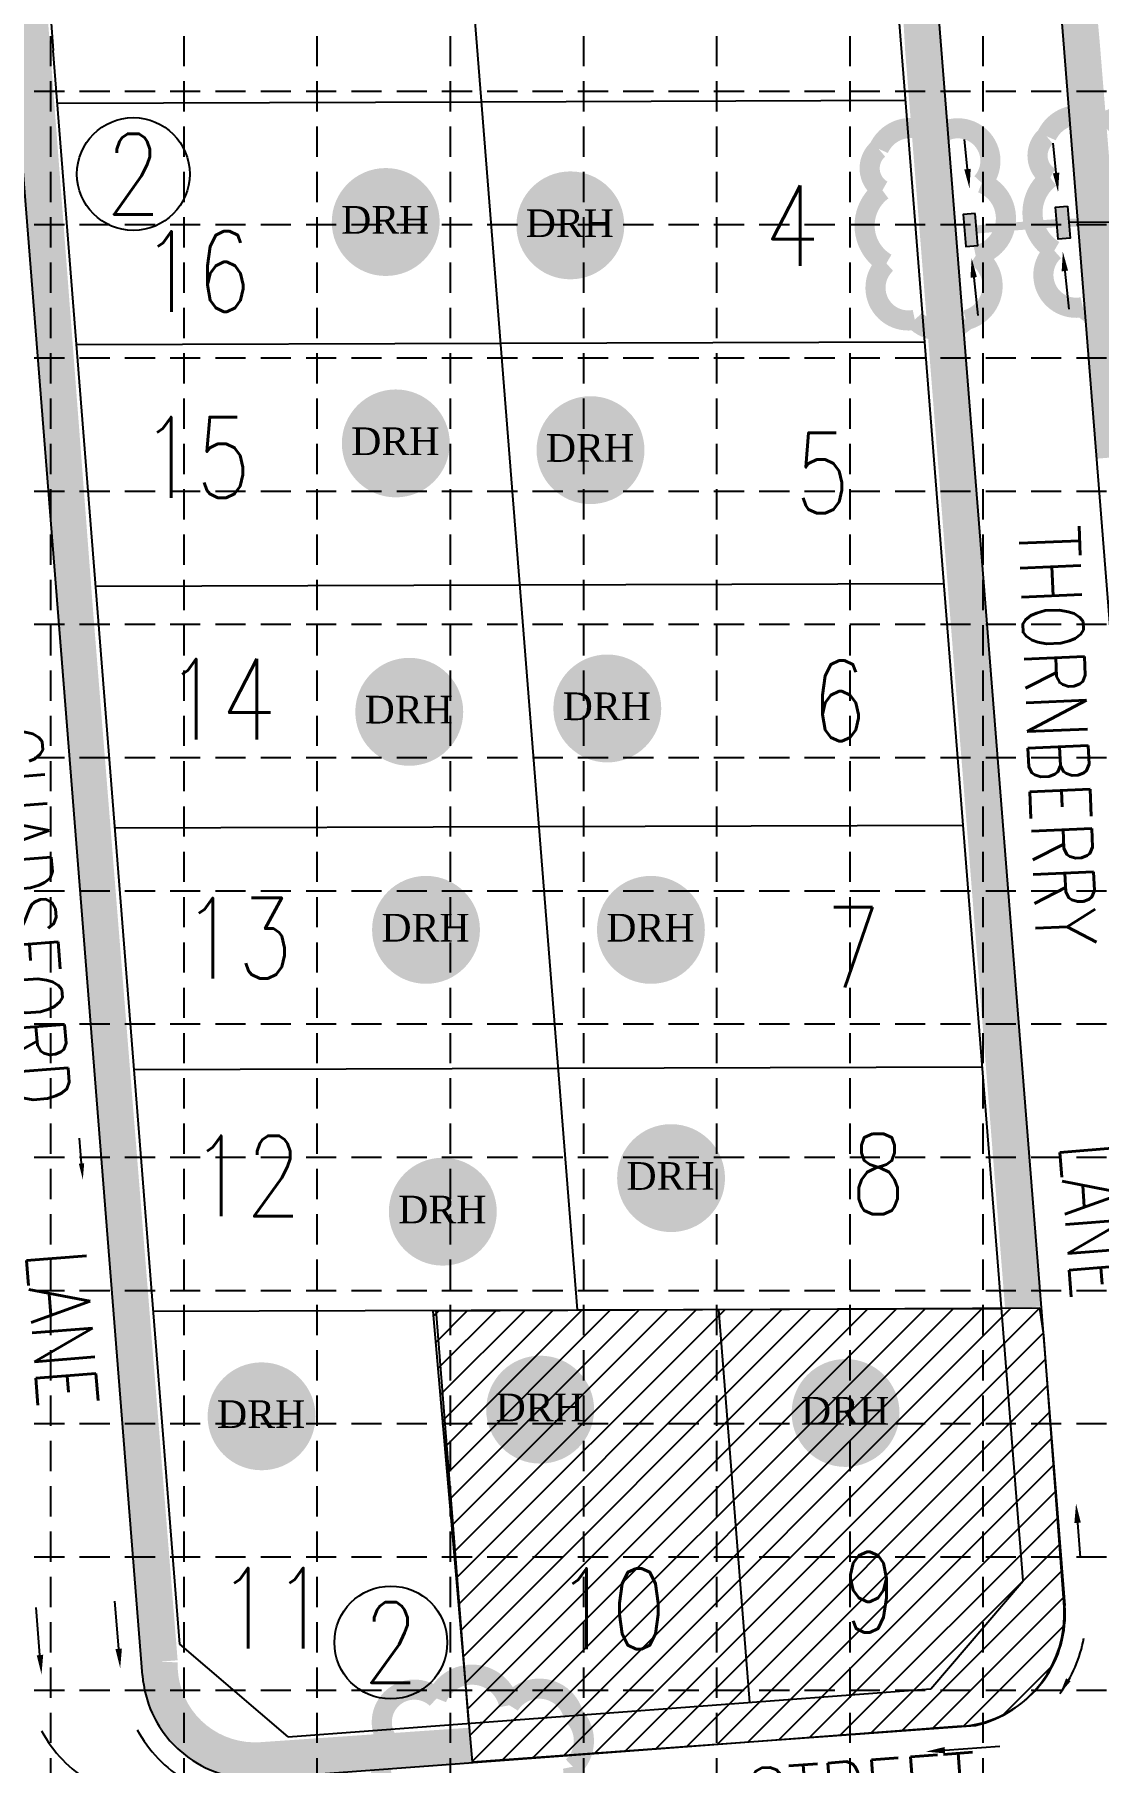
# Model space of a CAD drawing. Header units: inches. Extents: x 7994 to 10114, y 11164 to 12491.
# Drawn here: x 9480.2 to 9744.3, y 11610.9 to 12039.9 of the extents above; entities that cross this region are included whole.
import ezdxf
from ezdxf.enums import TextEntityAlignment as Align

# ---------------------------------------------------------------- set-up
doc = ezdxf.new("R2010")
doc.units = ezdxf.units.IN
doc.header["$MEASUREMENT"] = 0
doc.linetypes.add('HIDDEN', pattern=[0.375, 0.25, -0.125])
doc.linetypes.add('HIDDEN2', pattern=[0.1875, 0.125, -0.0625])
for name, color, linetype in [('1 EROSION BLANKET', 84, 'Continuous'), ('1 INLET PROTECTION', 5, 'Continuous'), ('BASE', 7, 'Continuous'), ('FILTER', 3, 'HIDDEN2'), ('GRID', 254, 'HIDDEN'), ('MISC-6', 6, 'Continuous'), ('SODDED LOT', 2, 'Continuous'), ('x4227 lots$0$p-lot-numbers', 1, 'Continuous'), ('x4227 lots$0$p-lots', 1, 'Continuous'), ('x4227 lots$0$p-row', 5, 'Continuous'), ('x4227 lots$0$P-STREET-NAMES', 4, 'Continuous'), ('x4227 ut01$0$P-STRM-PIPE', 2, 'Continuous')]:
    doc.layers.add(name, color=color, linetype=linetype)
doc.layers.get('0').freeze()
doc.styles.add('DRHorton', font='dutcheb.ttf')
doc.styles.add('x4227 lots$0$romans', font='romans.shx', dxfattribs={"width": 0.8})

# ---------------------------------------------------------------- blocks, each defined once
blk = doc.blocks.new('DRHorton')
h = blk.add_hatch(color=1)
h.paths.add_polyline_path([(78.7, 25.78, 1), (40.43, 25.78, 1)])
h.paths.add_polyline_path([(42.33, 17.91), (76.5, 17.91), (76.5, 34.87), (42.33, 34.87)], flags=24)
at = {"layer": 'BASE', "color": 176, "style": 'DRHorton'}
blk.add_text('DRH', height=9.814, dxfattribs=at).set_placement((59.39, 21.64), align=Align.CENTER)
blk = doc.blocks.new('IP')
at = {"color": 5, "const_width": 0.05}
blk.add_lwpolyline([(0.167, 0.1337, 0.520567), (0.167, 0.1337, 0.765195), (0.0269, 0.0632, 0.417879), (0.0261, -0.0636, 0.6649), (0.1861, -0.088, 0.744833), (0.3666, -0.1032, 0.975642), (0.4791, 0.013, 0.520567), (0.4511, 0.1529, 0.520567), (0.3484, 0.1436, 0.540264), (0.167, 0.1337)], format="xyb", close=True, dxfattribs=at)

msp = doc.modelspace()

# ---------------------------------------------------------------- hatches: boundary and pattern name
at = {"layer": 'SODDED LOT'}
h = msp.add_hatch(dxfattribs=at)
h.set_pattern_fill('ANSI31', color=256, scale=40, style=0)
edge = h.paths.add_edge_path()
edge.add_line((9729.75, 11723.72), (9579.08, 11722.98))
edge.add_line((9579.08, 11722.98), (9588.82, 11611.08))
edge.add_line((9588.82, 11611.08), (9713.75, 11620.11))
edge.add_arc((9707.34, 11647.88), 28.51, 282.9971, 363.341)
edge.add_line((9735.8, 11649.54), (9730.74, 11716.99))
edge.add_line((9730.74, 11716.99), (9729.75, 11723.72))
at = {"layer": 'x4227 ut01$0$P-STRM-PIPE'}
for points in [[(9713.71, 11995.48), (9710.72, 11995.25), (9711.36, 11987.27), (9714.35, 11987.51)], [(9736.64, 11997.3), (9737.27, 11989.33), (9734.28, 11989.09), (9733.65, 11997.07)]]:
    msp.add_hatch(color=5, dxfattribs=at).paths.add_polyline_path(points)

# ---------------------------------------------------------------- linework, layer by layer
at = {"layer": '1 EROSION BLANKET', "const_width": 9}
for points in [[(9172.23, 12251.4), (9662.35, 12253.1, 0.172317), (9698.1, 12265.94), (9703.71, 12268.06, -0.815703), (9747.97, 12188.58, 0.243926), (9737.6, 12166.41), (9737.91, 12061.93), (9740.12, 12037.9), (9748.47, 11934.97)], [(9588.45, 11615.07), (9536.54, 11611.48, -0.444609), (9511.2, 11635.94), (9490.29, 11895.36), (9478.25, 12052.92), (9477.91, 12190.25, -0.425809), (9501.78, 12213.32), (9671.95, 12213.98, -0.071101), (9683.41, 12212.39, -0.341214), (9698.14, 12192.32), (9699, 12067.96), (9700.82, 12035.98), (9704.45, 11990.8), (9722.03, 11769.11), (9725.63, 11723.79)]]:
    msp.add_lwpolyline(points, format="xyb", dxfattribs=at)
at = {"layer": 'FILTER', "color": 7, "linetype": 'Continuous'}
for p, q in [((9734.96, 12045.88), (9749.93, 11857.37)), ((9704.72, 12043.48), (9720.34, 11846.69)), ((9490.98, 11833.83), (9475, 12035.16)), ((9720.34, 11846.69), (9735.96, 11649.89)), ((9506.96, 11632.5), (9490.98, 11833.83)), ((9710.29, 11619.93), (9623.54, 11613.44)), ((9623.54, 11613.44), (9536.78, 11606.95))]:
    msp.add_line(p, q, dxfattribs=at)
for centre, start, end in [((9708.22, 11647.69), 324.2991, 4.5384), ((9534.7, 11634.7), 184.5384, 204.5291), ((9708.22, 11647.69), 294.4002, 324.2991), ((9534.7, 11634.7), 204.5291, 234.2991), ((9708.22, 11647.69), 274.2805, 294.4002), ((9534.7, 11634.7), 234.2991, 274.2805)]:
    msp.add_arc(centre, 27.83, start, end, dxfattribs=at)
at = {"layer": 'GRID', "color": 253, "linetype": 'HIDDEN', "ltscale": 30}
for p, q in [((9484.12, 12455.77), (9484.12, 11298)), ((9517.19, 12455.77), (9517.19, 11298)), ((9550.27, 12455.77), (9550.27, 11298)), ((9583.34, 12455.77), (9583.34, 11298)), ((9616.42, 12455.77), (9616.42, 11298)), ((9649.49, 12455.77), (9649.49, 11298)), ((9682.57, 12455.77), (9682.57, 11298)), ((9715.64, 12455.77), (9715.64, 11298)), ((8028.82, 12025.8), (10079.47, 12025.8)), ((8028.82, 11992.72), (10079.47, 11992.72)), ((8028.82, 11959.65), (10079.47, 11959.65)), ((8028.82, 11926.57), (10079.47, 11926.57)), ((8028.82, 11893.5), (10079.47, 11893.5)), ((8028.82, 11860.42), (10079.47, 11860.42)), ((8028.82, 11827.35), (10079.47, 11827.35)), ((8028.82, 11794.27), (10079.47, 11794.27)), ((8028.82, 11761.2), (10079.47, 11761.2)), ((8028.82, 11728.12), (10079.47, 11728.12)), ((8028.82, 11695.05), (10079.47, 11695.05)), ((8028.82, 11661.97), (10079.47, 11661.97)), ((8028.82, 11628.9), (10079.47, 11628.9))]:
    msp.add_line(p, q, dxfattribs=at)
at = {"layer": 'MISC-6', "color": 7}
for points in [[(9711.79, 12006.48), (9711.03, 12013.84)], [(9733.8, 12005.52), (9733.04, 12012.89)], [(9735.98, 11981.18), (9736.98, 11971.71)], [(9713.33, 11979.59), (9714.34, 11970.11)], [(9481.51, 11637.6), (9480.57, 11649.42)], [(9706.19, 11613.98), (9719.85, 11615)]]:
    msp.add_lwpolyline(points, dxfattribs=at)
at = {"layer": 'MISC-6', "color": 7, "extrusion": (0, 0, -1)}
for points in [[(-9491.83, 11759.61), (-9491.33, 11765.88)], [(-9739.13, 11670.41), (-9739.81, 11661.81)], [(-9501.05, 11639.16), (-9500.11, 11650.97)]]:
    msp.add_lwpolyline(points, dxfattribs=at)
at = {"layer": 'MISC-6', "color": 7}
for centre, start, end in [((9708.22, 11647.69), 323.4934, 349.7651), ((9510.97, 11634.42), 208.341, 238.9776), ((9534.71, 11634.7), 208.341, 238.9776)]:
    msp.add_arc(centre, 33, start, end, dxfattribs=at)
for points in [[(9712.59, 12006.56), (9712.29, 12001.7), (9711, 12006.39)], [(9734.59, 12005.6), (9734.29, 12000.75), (9733, 12005.44)], [(9735.18, 11981.1), (9735.47, 11985.96), (9736.77, 11981.27)], [(9712.54, 11979.51), (9712.83, 11984.37), (9714.13, 11979.68)], [(9482.31, 11637.67), (9481.89, 11632.82), (9480.71, 11637.54)], [(9737.41, 11631.12), (9734.75, 11628.06), (9736.28, 11631.82)], [(9706.25, 11613.19), (9701.41, 11613.62), (9706.13, 11614.78)]]:
    msp.add_solid(points, dxfattribs=at)
at = {"layer": 'MISC-6', "color": 7, "extrusion": (0, 0, -1)}
for points in [[(-9491.16, 11759.56), (-9492.14, 11755.63), (-9492.49, 11759.67)], [(-9739.93, 11670.47), (-9738.75, 11675.19), (-9738.33, 11670.35)], [(-9500.25, 11639.09), (-9501.43, 11634.37), (-9501.85, 11639.22)]]:
    msp.add_solid(points, dxfattribs=at)
at = {"layer": 'SODDED LOT'}
msp.add_lwpolyline([(9729.75, 11723.72), (9579.08, 11722.98), (9588.82, 11611.08), (9713.75, 11620.11, 0.365671), (9735.8, 11649.54), (9730.74, 11716.99)], format="xyb", close=True, dxfattribs=at)
at = {"layer": 'x4227 lots$0$p-lot-numbers', "color": 7}
for centre in [(9504.69, 12005.25), (9568.62, 11640.72)]:
    msp.add_circle(centre, 14, dxfattribs=at)
at = {"layer": 'x4227 lots$0$p-lots', "color": 7}
for p, q in [((9591.13, 12023.22), (9696.44, 12023.56)), ((9485.83, 12022.88), (9591.13, 12023.22)), ((9490.59, 11962.9), (9595.9, 11963.24)), ((9595.9, 11963.24), (9701.2, 11963.58)), ((9495.35, 11902.91), (9600.66, 11903.25)), ((9600.66, 11903.25), (9705.96, 11903.59)), ((9500.12, 11842.93), (9605.42, 11843.27)), ((9605.42, 11843.27), (9710.72, 11843.61)), ((9504.88, 11782.94), (9610.18, 11783.28)), ((9610.18, 11783.28), (9715.48, 11783.62)), ((9587.98, 11620.64), (9579.84, 11723.18)), ((9657.79, 11625.86), (9650.04, 11723.41))]:
    msp.add_line(p, q, dxfattribs=at)
at = {"layer": 'x4227 lots$0$p-row', "color": 7}
for p, q in [((9614.94, 11723.3), (9588.35, 12058.27)), ((9725.61, 11656.01), (9694.92, 12042.7)), ((9516.2, 11640.33), (9484.79, 12035.94)), ((9509.64, 11722.96), (9720.24, 11723.64)), ((9702.66, 11629.22), (9725.61, 11656.01)), ((9543.1, 11617.28), (9516.2, 11640.33)), ((9543.1, 11617.28), (9702.66, 11629.22))]:
    msp.add_line(p, q, dxfattribs=at)
msp.add_arc((9958.31, 12073.53), 475, 180.1842, 184.5384, dxfattribs=at)
at = {"layer": 'x4227 ut01$0$P-STRM-PIPE', "color": 5}
msp.add_line((9736.96, 11993.32), (9858.56, 11993.71), dxfattribs=at)
at = {"layer": 'x4227 ut01$0$P-STRM-PIPE', "color": 5, "const_width": 2}
for points in [[(9711.04, 11991.26), (9736.96, 11993.32)], [(9858.62, 11993.69), (9736.8, 11993.16)]]:
    msp.add_lwpolyline(points, dxfattribs=at)
at = {"layer": 'x4227 ut01$0$P-STRM-PIPE', "color": 5}
for points in [[(9713.71, 11995.48), (9710.72, 11995.25), (9711.36, 11987.27), (9714.35, 11987.51)], [(9736.64, 11997.3), (9737.27, 11989.33), (9734.28, 11989.09), (9733.65, 11997.07)]]:
    msp.add_lwpolyline(points, close=True, dxfattribs=at)

# ---------------------------------------------------------------- block references
at = {"layer": '1 INLET PROTECTION', "zscale": 100}
for p, xscale, yscale, rotation in [((9705.03, 11966.38), 100, 100, 90), ((9746.71, 11969.53), 100, 100, 90), ((9616.56, 11616.16), 99.99999999999996, 100.0000000000001, 179.4591872279676)]:
    msp.add_blockref('IP', p, dxfattribs=dict(at, xscale=xscale, yscale=yscale, rotation=rotation))
at = {"layer": 'MISC-6', "color": 5, "xscale": 0.6999999999998181, "yscale": 0.6999999999998181, "zscale": 0.7}
for p in [(9525.66, 11975.3), (9571.5, 11974.47), (9528.16, 11920.34), (9576.5, 11918.67), (9580.67, 11854.54), (9531.5, 11853.71), (9535.66, 11799.58), (9591.5, 11799.58), (9596.5, 11737.95), (9539.83, 11729.62), (9494.83, 11678.82), (9564, 11680.48), (9639.83, 11679.65)]:
    msp.add_blockref('DRHorton', p, dxfattribs=at)

# ---------------------------------------------------------------- texts
at = {"layer": 'x4227 lots$0$p-lot-numbers', "color": 7, "style": 'x4227 lots$0$romans', "width": 0.8}
for s, p in [('2', (9504.69, 12005.25)), ('4', (9668.18, 11992.43)), ('16', (9520.33, 11981.06)), ('15', (9520.22, 11934.91)), ('5', (9675.78, 11931.03)), ('14', (9526.43, 11874.89)), ('6', (9679.92, 11874.46)), ('13', (9530.57, 11815.56)), ('7', (9683.38, 11813.3)), ('12', (9532.65, 11756.52)), ('8', (9689.6, 11757.02)), ('9', (9687.55, 11653.23)), ('11', (9539.34, 11649.23)), ('10', (9623.34, 11649.09)), ('2', (9568.62, 11640.72))]:
    msp.add_text(s, height=20, dxfattribs=at).set_placement(p, align=Align.MIDDLE)
at = {"layer": 'x4227 lots$0$P-STREET-NAMES', "color": 7, "style": 'x4227 lots$0$romans', "width": 0.8}
for s, rotation, p in [('THORNBERRY', 272.4262, (9734.18, 11865.86)), ('CHADSFORD', 274.5384, (9477.94, 11821.23)), ('LANE', 274.5384, (9743.58, 11745.55)), ('LANE', 274.5384, (9487, 11718.69)), ('S.W.     25th STREET', 4.2805, (9623.22, 11599.24))]:
    msp.add_text(s, height=15, rotation=rotation, dxfattribs=at).set_placement(p, align=Align.MIDDLE)

doc.saveas('drawing.dxf')
